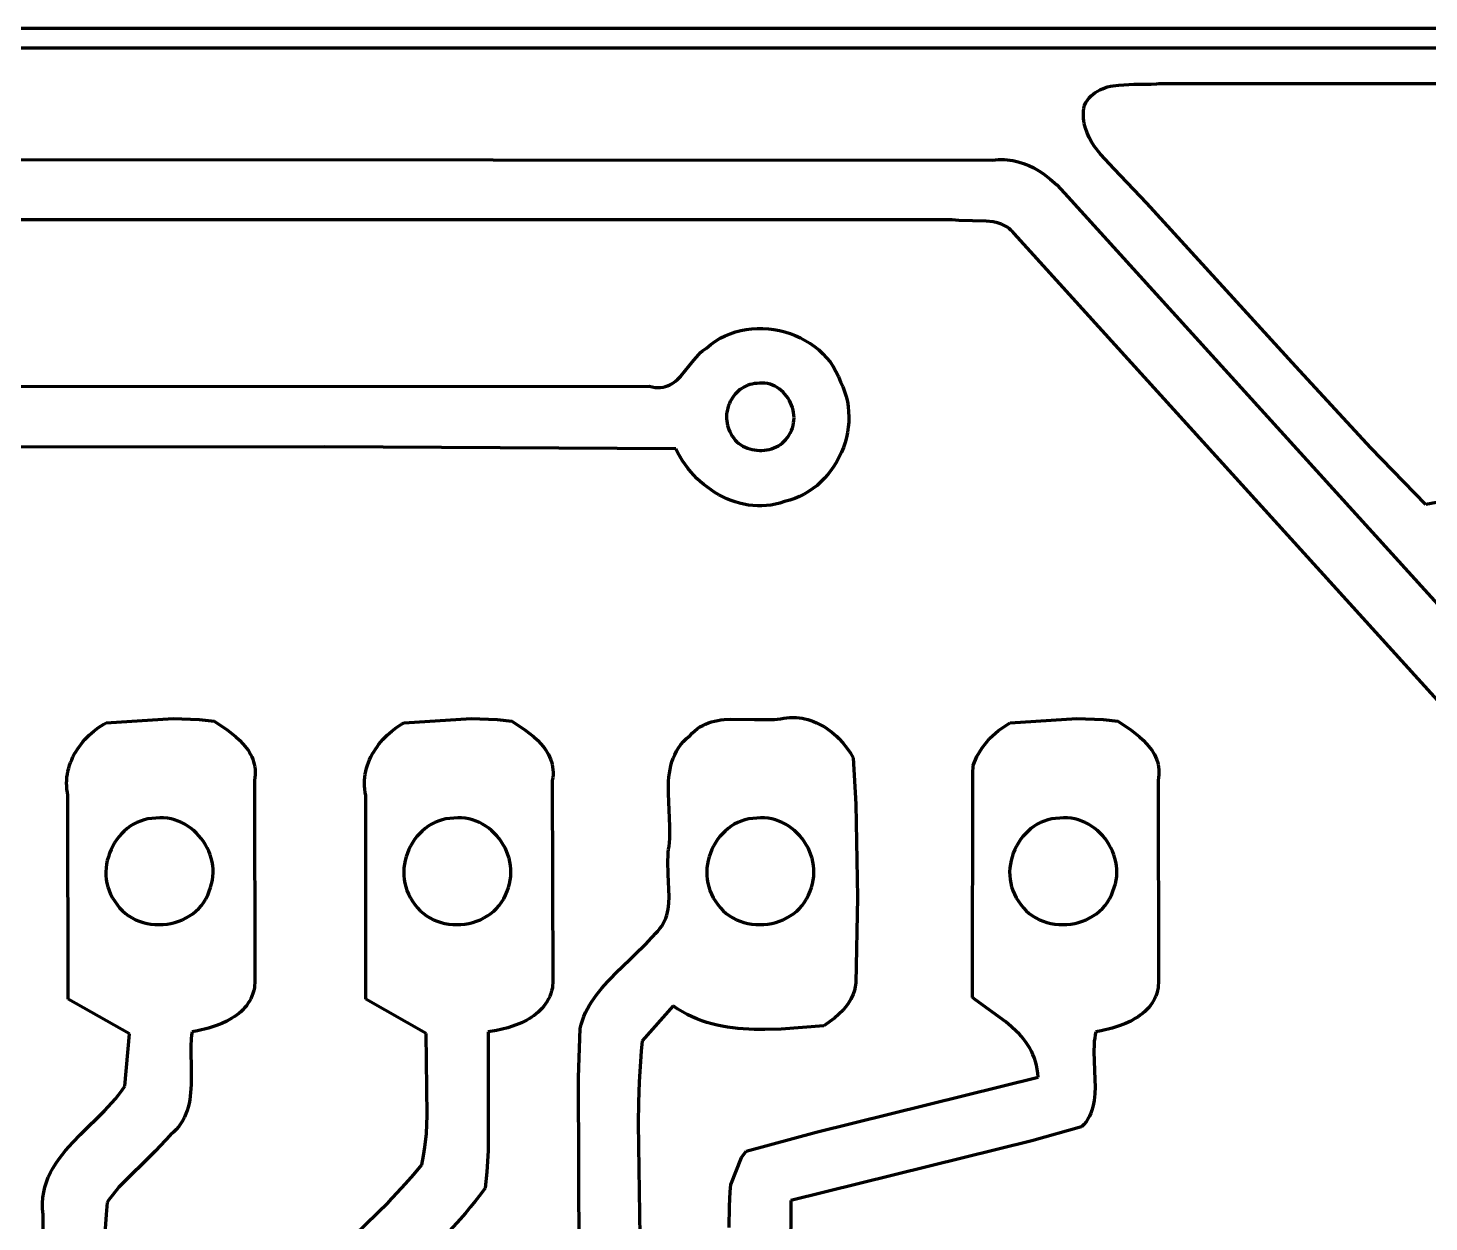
# Model space of a CAD drawing. Header units: millimetres. Extents: x 0.5 to 14.1, y 0 to 14.9.
# Drawn here: x 6.639 to 10.492, y 11.578 to 14.861 of the extents above; entities that cross this region are included whole.
import ezdxf

# ---------------------------------------------------------------- set-up
doc = ezdxf.new("R2010")
doc.units = ezdxf.units.MM
doc.layers.add('color#000000ff', color=7, linetype='CONTINUOUS', lineweight=100)

msp = doc.modelspace()

# ---------------------------------------------------------------- linework, layer by layer
at = {"layer": 'color#000000ff'}
for p, q in [((0.5139, 14.8611), (14.0972, 14.8611)), ((14.0416, 14.8055), (0.5695, 14.8055)), ((9.5683, 14.6795), (9.5742, 14.684)), ((9.5742, 14.684), (9.5805, 14.6879)), ((9.5805, 14.6879), (9.5871, 14.6913)), ((9.5871, 14.6913), (9.594, 14.6943)), ((9.594, 14.6943), (9.6011, 14.6968)), ((9.6011, 14.6968), (9.6085, 14.699)), ((9.6085, 14.699), (9.616, 14.7008)), ((9.616, 14.7008), (9.6237, 14.7023)), ((9.6237, 14.7023), (9.6396, 14.7044)), ((9.6396, 14.7044), (9.6805, 14.7063)), ((9.6805, 14.7063), (9.728, 14.7069)), ((9.728, 14.7069), (9.7426, 14.7079)), ((9.7426, 14.7079), (9.7496, 14.7086)), ((9.7496, 14.7086), (13.7782, 14.7074)), ((9.5431, 14.641), (9.5444, 14.6484)), ((9.5444, 14.6484), (9.5483, 14.6559)), ((9.5483, 14.6559), (9.5527, 14.6628)), ((9.5527, 14.6628), (9.5575, 14.669)), ((9.5575, 14.669), (9.5627, 14.6746)), ((9.5627, 14.6746), (9.5683, 14.6795)), ((9.542, 14.6265), (9.5424, 14.6337)), ((9.542, 14.6194), (9.542, 14.6265)), ((9.5424, 14.6124), (9.542, 14.6194)), ((9.5424, 14.6337), (9.5431, 14.641)), ((9.5432, 14.6055), (9.5424, 14.6124)), ((9.5443, 14.5988), (9.5432, 14.6055)), ((9.5458, 14.5921), (9.5443, 14.5988)), ((9.5476, 14.5855), (9.5458, 14.5921)), ((9.5521, 14.5727), (9.5476, 14.5855)), ((9.5576, 14.5602), (9.5521, 14.5727)), ((9.5642, 14.5482), (9.5576, 14.5602)), ((9.5716, 14.5365), (9.5642, 14.5482)), ((9.5884, 14.5142), (9.5716, 14.5365)), ((5.2634, 14.5003), (9.2917, 14.4979)), ((9.2917, 14.4979), (9.2999, 14.4988)), ((9.2999, 14.4988), (9.3081, 14.4994)), ((9.3081, 14.4994), (9.3161, 14.4996)), ((9.3161, 14.4996), (9.3241, 14.4994)), ((9.3241, 14.4994), (9.332, 14.4989)), ((9.332, 14.4989), (9.3398, 14.498)), ((9.3398, 14.498), (9.3475, 14.4968)), ((9.3475, 14.4968), (9.3551, 14.4953)), ((9.3551, 14.4953), (9.3626, 14.4934)), ((9.3626, 14.4934), (9.3773, 14.4888)), ((9.6265, 14.4739), (9.5884, 14.5142)), ((9.3773, 14.4888), (9.3916, 14.4831)), ((9.3916, 14.4831), (9.4055, 14.4763)), ((9.4055, 14.4763), (9.419, 14.4686)), ((9.419, 14.4686), (9.4321, 14.46)), ((9.4321, 14.46), (9.4507, 14.4457)), ((9.7163, 14.3794), (9.6265, 14.4739)), ((9.4507, 14.4457), (9.4684, 14.4299)), ((9.4684, 14.4299), (9.4902, 14.407)), ((9.4902, 14.407), (12.1263, 11.5012)), ((10.1263, 13.9301), (9.7163, 14.3794)), ((9.1811, 14.3336), (5.2081, 14.3333)), ((9.1988, 14.3317), (9.1811, 14.3336)), ((9.2747, 14.3303), (9.1988, 14.3317)), ((9.2933, 14.328), (9.2747, 14.3303)), ((9.3052, 14.3254), (9.2933, 14.328)), ((9.311, 14.3236), (9.3052, 14.3254)), ((9.3166, 14.3216), (9.311, 14.3236)), ((9.3221, 14.3192), (9.3166, 14.3216)), ((9.3275, 14.3164), (9.3221, 14.3192)), ((9.3327, 14.3133), (9.3275, 14.3164)), ((9.3376, 14.3097), (9.3327, 14.3133)), ((9.3424, 14.3057), (9.3376, 14.3097)), ((9.347, 14.3012), (9.3424, 14.3057)), ((9.3514, 14.2962), (9.347, 14.3012)), ((12.0405, 11.3318), (9.3514, 14.2962)), ((8.5847, 14.0254), (8.5994, 14.0292)), ((8.5994, 14.0292), (8.6143, 14.032)), ((8.6143, 14.032), (8.6294, 14.0338)), ((8.6294, 14.0338), (8.6447, 14.0347)), ((8.6447, 14.0347), (8.66, 14.0347)), ((8.66, 14.0347), (8.6752, 14.0337)), ((8.6752, 14.0337), (8.6904, 14.0318)), ((8.6904, 14.0318), (8.7055, 14.029)), ((8.7055, 14.029), (8.7203, 14.0253)), ((8.5047, 13.9812), (8.5167, 13.9912)), ((8.5167, 13.9912), (8.5294, 14.0001)), ((8.5294, 14.0001), (8.5425, 14.008)), ((8.5425, 14.008), (8.5562, 14.0148)), ((8.5562, 14.0148), (8.5702, 14.0206)), ((8.5702, 14.0206), (8.5847, 14.0254)), ((8.7203, 14.0253), (8.7349, 14.0208)), ((8.7349, 14.0208), (8.7492, 14.0154)), ((8.7492, 14.0154), (8.7631, 14.0091)), ((8.7631, 14.0091), (8.7766, 14.002)), ((8.7766, 14.002), (8.7896, 13.9941)), ((8.7896, 13.9941), (8.802, 13.9854)), ((8.4698, 13.948), (8.4838, 13.9638)), ((8.4838, 13.9638), (8.4887, 13.9686)), ((8.4887, 13.9686), (8.4938, 13.9731)), ((8.4938, 13.9731), (8.4991, 13.9774)), ((8.4991, 13.9774), (8.5047, 13.9812)), ((8.802, 13.9854), (8.8138, 13.9759)), ((8.8138, 13.9759), (8.8248, 13.9656)), ((8.8248, 13.9656), (8.8352, 13.9546)), ((8.8352, 13.9546), (8.8447, 13.9428)), ((8.4344, 13.9041), (8.4698, 13.948)), ((8.8447, 13.9428), (8.8534, 13.9303)), ((8.8534, 13.9303), (8.8611, 13.9171)), ((8.8611, 13.9171), (8.8679, 13.9032)), ((10.3328, 13.7069), (10.1263, 13.9301)), ((6.2649, 13.8751), (8.3475, 13.8763)), ((8.3475, 13.8763), (8.3558, 13.8742)), ((8.3558, 13.8742), (8.3638, 13.873)), ((8.3853, 13.8736), (8.3918, 13.8751)), ((8.3918, 13.8751), (8.3979, 13.8771)), ((8.3979, 13.8771), (8.4038, 13.8797)), ((8.4038, 13.8797), (8.4094, 13.8828)), ((8.4094, 13.8828), (8.4148, 13.8864)), ((8.4148, 13.8864), (8.4199, 13.8903)), ((8.4199, 13.8903), (8.4249, 13.8946)), ((8.4249, 13.8946), (8.4344, 13.9041)), ((8.6127, 13.8763), (8.6072, 13.8735)), ((8.6183, 13.8787), (8.6127, 13.8763)), ((8.6242, 13.8806), (8.6183, 13.8787)), ((8.6303, 13.8822), (8.6242, 13.8806)), ((8.6366, 13.8832), (8.6303, 13.8822)), ((8.643, 13.8838), (8.6366, 13.8832)), ((8.6508, 13.8847), (8.643, 13.8838)), ((8.6583, 13.8848), (8.6508, 13.8847)), ((8.6657, 13.8843), (8.6583, 13.8848)), ((8.6729, 13.8832), (8.6657, 13.8843)), ((8.6798, 13.8814), (8.6729, 13.8832)), ((8.6865, 13.879), (8.6798, 13.8814)), ((8.693, 13.8761), (8.6865, 13.879)), ((8.6991, 13.8727), (8.693, 13.8761)), ((8.8679, 13.9032), (8.8736, 13.8885)), ((8.8736, 13.8885), (8.8798, 13.8753)), ((8.8798, 13.8753), (8.8849, 13.8619)), ((8.3638, 13.873), (8.3713, 13.8725)), ((8.3713, 13.8725), (8.3785, 13.8727)), ((8.3785, 13.8727), (8.3853, 13.8736)), ((8.5733, 13.8394), (8.5705, 13.834)), ((8.5766, 13.8446), (8.5733, 13.8394)), ((8.5801, 13.8495), (8.5766, 13.8446)), ((8.5839, 13.8543), (8.5801, 13.8495)), ((8.5881, 13.8587), (8.5839, 13.8543)), ((8.5925, 13.8629), (8.5881, 13.8587)), ((8.5971, 13.8668), (8.5925, 13.8629)), ((8.6021, 13.8703), (8.5971, 13.8668)), ((8.6072, 13.8735), (8.6021, 13.8703)), ((8.705, 13.8688), (8.6991, 13.8727)), ((8.7105, 13.8644), (8.705, 13.8688)), ((8.7158, 13.8597), (8.7105, 13.8644)), ((8.7206, 13.8545), (8.7158, 13.8597)), ((8.7251, 13.849), (8.7206, 13.8545)), ((8.7292, 13.8432), (8.7251, 13.849)), ((8.7329, 13.8371), (8.7292, 13.8432)), ((8.7361, 13.8308), (8.7329, 13.8371)), ((8.8849, 13.8619), (8.8891, 13.8482)), ((8.8891, 13.8482), (8.8924, 13.8343)), ((8.5604, 13.7989), (8.5601, 13.7928)), ((8.5612, 13.805), (8.5604, 13.7989)), ((8.5623, 13.811), (8.5612, 13.805)), ((8.5638, 13.8169), (8.5623, 13.811)), ((8.5657, 13.8228), (8.5638, 13.8169)), ((8.5679, 13.8285), (8.5657, 13.8228)), ((8.5705, 13.834), (8.5679, 13.8285)), ((8.7389, 13.8242), (8.7361, 13.8308)), ((8.7413, 13.8175), (8.7389, 13.8242)), ((8.7432, 13.8106), (8.7413, 13.8175)), ((8.7445, 13.8036), (8.7432, 13.8106)), ((8.7454, 13.7965), (8.7445, 13.8036)), ((8.8924, 13.8343), (8.8947, 13.8202)), ((8.8947, 13.8202), (8.896, 13.8061)), ((8.896, 13.8061), (8.8965, 13.7918)), ((8.5601, 13.7928), (8.5601, 13.7867)), ((8.5601, 13.7867), (8.5606, 13.7806)), ((8.5606, 13.7806), (8.5615, 13.7745)), ((8.5615, 13.7745), (8.5628, 13.7685)), ((8.5628, 13.7685), (8.5646, 13.7625)), ((8.5646, 13.7625), (8.5668, 13.7567)), ((8.7385, 13.7542), (8.7412, 13.7611)), ((8.7412, 13.7611), (8.7432, 13.7681)), ((8.7432, 13.7681), (8.7446, 13.7752)), ((8.7446, 13.7752), (8.7454, 13.7823)), ((8.7457, 13.7894), (8.7454, 13.7965)), ((8.7454, 13.7823), (8.7457, 13.7894)), ((8.8948, 13.7634), (8.8927, 13.7493)), ((8.8961, 13.7776), (8.8948, 13.7634)), ((8.8965, 13.7918), (8.8961, 13.7776)), ((8.5668, 13.7567), (8.5695, 13.7509)), ((8.5695, 13.7509), (8.5724, 13.7445)), ((8.5724, 13.7445), (8.5759, 13.7385)), ((8.5759, 13.7385), (8.5798, 13.7329)), ((8.5798, 13.7329), (8.5841, 13.7278)), ((8.5841, 13.7278), (8.5888, 13.723)), ((8.5888, 13.723), (8.5939, 13.7187)), ((8.7083, 13.7162), (8.7136, 13.7202)), ((8.7136, 13.7202), (8.7186, 13.7248)), ((8.7186, 13.7248), (8.7233, 13.7297)), ((8.7233, 13.7297), (8.7275, 13.7351)), ((8.7275, 13.7351), (8.7313, 13.741)), ((8.7313, 13.741), (8.7352, 13.7475)), ((8.7352, 13.7475), (8.7385, 13.7542)), ((8.886, 13.7215), (8.8814, 13.7079)), ((8.8897, 13.7353), (8.886, 13.7215)), ((8.8927, 13.7493), (8.8897, 13.7353)), ((7.4541, 13.7091), (6.2649, 13.7081)), ((8.4203, 13.7038), (7.4541, 13.7091)), ((8.426, 13.6927), (8.4203, 13.7038)), ((8.4321, 13.6818), (8.426, 13.6927)), ((8.4388, 13.6712), (8.4321, 13.6818)), ((8.5939, 13.7187), (8.5994, 13.7149)), ((8.5994, 13.7149), (8.6051, 13.7115)), ((8.6051, 13.7115), (8.6111, 13.7085)), ((8.6111, 13.7085), (8.6173, 13.7059)), ((8.6173, 13.7059), (8.6238, 13.7038)), ((8.6238, 13.7038), (8.6303, 13.7021)), ((8.6303, 13.7021), (8.637, 13.7008)), ((8.637, 13.7008), (8.6438, 13.7)), ((8.6438, 13.7), (8.6506, 13.6996)), ((8.6506, 13.6996), (8.6574, 13.6997)), ((8.6574, 13.6997), (8.6642, 13.7002)), ((8.6642, 13.7002), (8.671, 13.7012)), ((8.671, 13.7012), (8.6776, 13.7025)), ((8.6776, 13.7025), (8.6842, 13.7044)), ((8.6842, 13.7044), (8.6905, 13.7067)), ((8.6905, 13.7067), (8.6967, 13.7094)), ((8.6967, 13.7094), (8.7026, 13.7126)), ((8.7026, 13.7126), (8.7083, 13.7162)), ((8.8701, 13.6816), (8.8634, 13.669)), ((8.8762, 13.6946), (8.8701, 13.6816)), ((8.8814, 13.7079), (8.8762, 13.6946)), ((10.423, 13.6129), (10.3328, 13.7069)), ((8.4459, 13.6609), (8.4388, 13.6712)), ((8.4535, 13.6509), (8.4459, 13.6609)), ((8.4615, 13.6411), (8.4535, 13.6509)), ((8.8478, 13.645), (8.839, 13.6337)), ((8.8559, 13.6568), (8.8478, 13.645)), ((8.8634, 13.669), (8.8559, 13.6568)), ((8.4699, 13.6318), (8.4615, 13.6411)), ((8.4787, 13.6228), (8.4699, 13.6318)), ((8.4879, 13.6141), (8.4787, 13.6228)), ((8.4975, 13.6059), (8.4879, 13.6141)), ((8.5074, 13.5982), (8.4975, 13.6059)), ((8.8196, 13.6129), (8.809, 13.6034)), ((8.8296, 13.623), (8.8196, 13.6129)), ((8.839, 13.6337), (8.8296, 13.623)), ((10.484, 13.551), (10.423, 13.6129)), ((8.5176, 13.5909), (8.5074, 13.5982)), ((8.5281, 13.584), (8.5176, 13.5909)), ((8.5388, 13.5777), (8.5281, 13.584)), ((8.5499, 13.5719), (8.5388, 13.5777)), ((8.5611, 13.5667), (8.5499, 13.5719)), ((8.5726, 13.562), (8.5611, 13.5667)), ((8.7475, 13.5673), (8.7338, 13.5627)), ((8.7609, 13.5729), (8.7475, 13.5673)), ((8.7737, 13.5793), (8.7609, 13.5729)), ((8.786, 13.5866), (8.7737, 13.5793)), ((8.7977, 13.5946), (8.786, 13.5866)), ((8.809, 13.6034), (8.7977, 13.5946)), ((10.586, 13.57), (10.484, 13.551)), ((8.5842, 13.5579), (8.5726, 13.562)), ((8.5961, 13.5545), (8.5842, 13.5579)), ((8.6081, 13.5517), (8.5961, 13.5545)), ((8.6202, 13.5495), (8.6081, 13.5517)), ((8.6324, 13.5481), (8.6202, 13.5495)), ((8.6448, 13.5473), (8.6324, 13.5481)), ((8.6572, 13.5473), (8.6448, 13.5473)), ((8.6696, 13.548), (8.6572, 13.5473)), ((8.6821, 13.5495), (8.6696, 13.548)), ((8.6946, 13.5519), (8.6821, 13.5495)), ((8.7071, 13.555), (8.6946, 13.5519)), ((8.7195, 13.559), (8.7071, 13.555)), ((8.7338, 13.5627), (8.7195, 13.559)), ((6.8467, 12.9466), (6.8539, 12.9507)), ((6.8539, 12.9507), (7.038, 12.9629)), ((7.038, 12.9629), (7.1097, 12.9595)), ((7.1097, 12.9595), (7.1503, 12.9547)), ((7.1503, 12.9547), (7.1862, 12.9311)), ((7.6662, 12.9466), (7.6733, 12.9507)), ((7.6733, 12.9507), (7.8574, 12.9629)), ((7.8574, 12.9629), (7.9291, 12.9595)), ((7.9291, 12.9595), (7.9697, 12.9547)), ((7.9697, 12.9547), (8.0056, 12.9311)), ((8.5023, 12.9472), (8.5104, 12.9504)), ((8.5104, 12.9504), (8.5186, 12.9531)), ((8.5186, 12.9531), (8.5271, 12.9554)), ((8.5271, 12.9554), (8.5358, 12.9572)), ((8.5358, 12.9572), (8.5446, 12.9586)), ((8.5446, 12.9586), (8.5535, 12.9597)), ((8.5535, 12.9597), (8.5718, 12.9609)), ((8.5718, 12.9609), (8.6373, 12.96)), ((8.6373, 12.96), (8.674, 12.9594)), ((8.674, 12.9594), (8.6917, 12.9601)), ((8.6917, 12.9601), (8.7003, 12.9608)), ((8.7003, 12.9608), (8.7087, 12.9618)), ((8.7087, 12.9618), (8.7173, 12.9635)), ((8.7173, 12.9635), (8.7259, 12.9646)), ((8.7259, 12.9646), (8.7344, 12.9652)), ((8.7344, 12.9652), (8.7429, 12.9653)), ((8.7429, 12.9653), (8.7513, 12.965)), ((8.7513, 12.965), (8.7596, 12.9642)), ((8.7596, 12.9642), (8.7678, 12.963)), ((8.7678, 12.963), (8.7759, 12.9613)), ((8.7759, 12.9613), (8.7839, 12.9593)), ((8.7839, 12.9593), (8.7918, 12.9568)), ((8.7918, 12.9568), (8.7996, 12.954)), ((8.7996, 12.954), (8.8072, 12.9508)), ((8.8072, 12.9508), (8.8147, 12.9472)), ((9.3353, 12.9481), (9.34, 12.9507)), ((9.34, 12.9507), (9.5241, 12.9629)), ((9.5241, 12.9629), (9.5958, 12.9595)), ((9.5958, 12.9595), (9.6364, 12.9547)), ((9.6364, 12.9547), (9.6723, 12.9311)), ((6.7951, 12.9045), (6.8069, 12.9164)), ((6.8069, 12.9164), (6.8195, 12.9275)), ((6.8195, 12.9275), (6.8328, 12.9375)), ((6.8328, 12.9375), (6.8467, 12.9466)), ((7.1862, 12.9311), (7.2095, 12.9129)), ((7.2095, 12.9129), (7.2204, 12.9029)), ((7.6146, 12.9045), (7.6263, 12.9164)), ((7.6263, 12.9164), (7.6389, 12.9275)), ((7.6389, 12.9275), (7.6523, 12.9375)), ((7.6523, 12.9375), (7.6662, 12.9466)), ((8.0056, 12.9311), (8.0289, 12.9129)), ((8.0289, 12.9129), (8.0398, 12.9029)), ((8.4503, 12.9074), (8.4596, 12.9153)), ((8.4596, 12.9153), (8.4659, 12.9223)), ((8.4659, 12.9223), (8.4726, 12.9286)), ((8.4726, 12.9286), (8.4796, 12.9342)), ((8.4796, 12.9342), (8.4869, 12.9391)), ((8.4869, 12.9391), (8.4945, 12.9435)), ((8.4945, 12.9435), (8.5023, 12.9472)), ((8.8147, 12.9472), (8.8221, 12.9433)), ((8.8221, 12.9433), (8.8293, 12.9391)), ((8.8293, 12.9391), (8.8363, 12.9346)), ((8.8363, 12.9346), (8.8431, 12.9298)), ((8.8431, 12.9298), (8.8498, 12.9247)), ((8.8498, 12.9247), (8.8562, 12.9194)), ((8.8562, 12.9194), (8.8625, 12.9137)), ((8.8625, 12.9137), (8.8686, 12.9079)), ((9.2839, 12.9072), (9.3082, 12.9296)), ((9.3082, 12.9296), (9.3353, 12.9481)), ((9.6723, 12.9311), (9.6956, 12.9129)), ((9.6956, 12.9129), (9.7065, 12.9029)), ((6.7701, 12.8712), (6.7745, 12.8782)), ((6.7745, 12.8782), (6.7793, 12.885)), ((6.7793, 12.885), (6.7843, 12.8917)), ((6.7843, 12.8917), (6.7896, 12.8982)), ((6.7896, 12.8982), (6.7951, 12.9045)), ((7.2204, 12.9029), (7.2305, 12.8923)), ((7.2305, 12.8923), (7.2352, 12.8868)), ((7.2352, 12.8868), (7.2396, 12.8811)), ((7.2396, 12.8811), (7.2437, 12.8753)), ((7.2437, 12.8753), (7.2475, 12.8693)), ((7.5895, 12.8712), (7.594, 12.8782)), ((7.594, 12.8782), (7.5987, 12.885)), ((7.5987, 12.885), (7.6037, 12.8917)), ((7.6037, 12.8917), (7.609, 12.8982)), ((7.609, 12.8982), (7.6146, 12.9045)), ((8.0398, 12.9029), (8.0499, 12.8923)), ((8.0499, 12.8923), (8.0546, 12.8868)), ((8.0546, 12.8868), (8.059, 12.8811)), ((8.059, 12.8811), (8.0632, 12.8753)), ((8.0632, 12.8753), (8.067, 12.8693)), ((8.4175, 12.863), (8.4224, 12.8725)), ((8.4224, 12.8725), (8.4281, 12.8817)), ((8.4281, 12.8817), (8.4346, 12.8906)), ((8.4346, 12.8906), (8.442, 12.8992)), ((8.442, 12.8992), (8.4503, 12.9074)), ((8.8686, 12.9079), (8.88, 12.8956)), ((8.88, 12.8956), (8.8904, 12.8825)), ((8.8904, 12.8825), (8.8999, 12.8688)), ((9.249, 12.858), (9.263, 12.8814)), ((9.263, 12.8814), (9.2839, 12.9072)), ((9.7065, 12.9029), (9.7166, 12.8923)), ((9.7166, 12.8923), (9.7213, 12.8868)), ((9.7213, 12.8868), (9.7257, 12.8811)), ((9.7257, 12.8811), (9.7298, 12.8753)), ((9.7298, 12.8753), (9.7336, 12.8693)), ((6.7504, 12.8258), (6.7528, 12.8337)), ((6.7528, 12.8337), (6.7555, 12.8415)), ((6.7555, 12.8415), (6.7587, 12.8491)), ((6.7587, 12.8491), (6.7621, 12.8566)), ((6.7621, 12.8566), (6.7659, 12.864)), ((6.7659, 12.864), (6.7701, 12.8712)), ((7.2475, 12.8693), (7.251, 12.8631)), ((7.251, 12.8631), (7.2541, 12.8568)), ((7.2541, 12.8568), (7.2568, 12.8503)), ((7.2568, 12.8503), (7.2591, 12.8436)), ((7.2591, 12.8436), (7.2609, 12.8367)), ((7.2609, 12.8367), (7.2623, 12.8297)), ((7.5698, 12.8258), (7.5722, 12.8337)), ((7.5722, 12.8337), (7.575, 12.8415)), ((7.575, 12.8415), (7.5781, 12.8491)), ((7.5781, 12.8491), (7.5816, 12.8566)), ((7.5816, 12.8566), (7.5854, 12.864)), ((7.5854, 12.864), (7.5895, 12.8712)), ((8.067, 12.8693), (8.0704, 12.8631)), ((8.0704, 12.8631), (8.0735, 12.8568)), ((8.0735, 12.8568), (8.0762, 12.8503)), ((8.0762, 12.8503), (8.0785, 12.8436)), ((8.0785, 12.8436), (8.0803, 12.8367)), ((8.0803, 12.8367), (8.0817, 12.8297)), ((8.407, 12.8329), (8.4098, 12.8432)), ((8.4098, 12.8432), (8.4133, 12.8532)), ((8.4133, 12.8532), (8.4175, 12.863)), ((8.8999, 12.8688), (8.9082, 12.8545)), ((8.9082, 12.8545), (8.9162, 12.7266)), ((9.2383, 12.8333), (9.249, 12.858)), ((9.7336, 12.8693), (9.7371, 12.8631)), ((9.7371, 12.8631), (9.7402, 12.8568)), ((9.7402, 12.8568), (9.7429, 12.8503)), ((9.7429, 12.8503), (9.7452, 12.8436)), ((9.7452, 12.8436), (9.747, 12.8367)), ((9.747, 12.8367), (9.7484, 12.8297)), ((6.745, 12.7931), (6.7457, 12.8014)), ((6.7457, 12.8014), (6.7468, 12.8097)), ((6.7468, 12.8097), (6.7484, 12.8178)), ((6.7484, 12.8178), (6.7504, 12.8258)), ((7.2625, 12.7997), (7.2612, 12.7917)), ((7.2623, 12.8297), (7.2631, 12.8225)), ((7.2633, 12.8075), (7.2625, 12.7997)), ((7.2631, 12.8225), (7.2635, 12.8151)), ((7.2635, 12.8151), (7.2633, 12.8075)), ((7.5644, 12.7931), (7.5651, 12.8014)), ((7.5651, 12.8014), (7.5663, 12.8097)), ((7.5663, 12.8097), (7.5679, 12.8178)), ((7.5679, 12.8178), (7.5698, 12.8258)), ((8.082, 12.7997), (8.0806, 12.7917)), ((8.0817, 12.8297), (8.0826, 12.8225)), ((8.0827, 12.8075), (8.082, 12.7997)), ((8.0826, 12.8225), (8.0829, 12.8151)), ((8.0829, 12.8151), (8.0827, 12.8075)), ((8.4007, 12.79), (8.4015, 12.8009)), ((8.4015, 12.8009), (8.4029, 12.8118)), ((8.4029, 12.8118), (8.4046, 12.8224)), ((8.4046, 12.8224), (8.407, 12.8329)), ((9.237, 12.195), (9.2374, 12.8113)), ((9.2374, 12.8113), (9.2383, 12.8333)), ((9.7486, 12.7997), (9.7473, 12.7917)), ((9.7484, 12.8297), (9.7492, 12.8225)), ((9.7494, 12.8075), (9.7486, 12.7997)), ((9.7492, 12.8225), (9.7496, 12.8151)), ((9.7496, 12.8151), (9.7494, 12.8075)), ((6.7447, 12.7848), (6.745, 12.7931)), ((6.7449, 12.7763), (6.7447, 12.7848)), ((6.7456, 12.7678), (6.7449, 12.7763)), ((6.7468, 12.7592), (6.7456, 12.7678)), ((6.7485, 12.7506), (6.7468, 12.7592)), ((7.2612, 12.7917), (7.2624, 12.2418)), ((7.5642, 12.7848), (7.5644, 12.7931)), ((7.5644, 12.7763), (7.5642, 12.7848)), ((7.5651, 12.7678), (7.5644, 12.7763)), ((7.5663, 12.7592), (7.5651, 12.7678)), ((7.568, 12.7506), (7.5663, 12.7592)), ((8.0806, 12.7917), (8.0818, 12.2418)), ((8.4, 12.7564), (8.4001, 12.7789)), ((8.404, 12.6653), (8.4, 12.7564)), ((8.4001, 12.7789), (8.4007, 12.79)), ((9.7473, 12.7917), (9.7485, 12.2418)), ((6.7487, 12.1911), (6.7485, 12.7506)), ((7.5682, 12.1911), (7.568, 12.7506)), ((8.9162, 12.7266), (8.9201, 12.4702)), ((6.9478, 12.6805), (6.938, 12.6764)), ((6.9579, 12.6838), (6.9478, 12.6805)), ((6.9684, 12.6862), (6.9579, 12.6838)), ((6.9793, 12.6878), (6.9684, 12.6862)), ((6.9905, 12.6885), (6.9793, 12.6878)), ((7.0011, 12.6892), (6.9905, 12.6885)), ((7.0116, 12.689), (7.0011, 12.6892)), ((7.0219, 12.688), (7.0116, 12.689)), ((7.032, 12.6863), (7.0219, 12.688)), ((7.0418, 12.6837), (7.032, 12.6863)), ((7.0514, 12.6804), (7.0418, 12.6837)), ((7.0607, 12.6764), (7.0514, 12.6804)), ((7.7672, 12.6805), (7.7575, 12.6764)), ((7.7774, 12.6838), (7.7672, 12.6805)), ((7.7879, 12.6862), (7.7774, 12.6838)), ((7.7987, 12.6878), (7.7879, 12.6862)), ((7.8099, 12.6885), (7.7987, 12.6878)), ((7.8206, 12.6892), (7.8099, 12.6885)), ((7.8311, 12.689), (7.8206, 12.6892)), ((7.8414, 12.688), (7.8311, 12.689)), ((7.8515, 12.6863), (7.8414, 12.688)), ((7.8613, 12.6837), (7.8515, 12.6863)), ((7.8709, 12.6804), (7.8613, 12.6837)), ((7.8801, 12.6764), (7.8709, 12.6804)), ((8.6006, 12.6805), (8.5908, 12.6764)), ((8.6107, 12.6838), (8.6006, 12.6805)), ((8.6212, 12.6862), (8.6107, 12.6838)), ((8.6321, 12.6878), (8.6212, 12.6862)), ((8.6432, 12.6885), (8.6321, 12.6878)), ((8.6539, 12.6892), (8.6432, 12.6885)), ((8.6644, 12.689), (8.6539, 12.6892)), ((8.6747, 12.688), (8.6644, 12.689)), ((8.6848, 12.6863), (8.6747, 12.688)), ((8.6946, 12.6837), (8.6848, 12.6863)), ((8.7042, 12.6804), (8.6946, 12.6837)), ((8.7135, 12.6764), (8.7042, 12.6804)), ((9.4339, 12.6805), (9.4241, 12.6764)), ((9.444, 12.6838), (9.4339, 12.6805)), ((9.4545, 12.6862), (9.444, 12.6838)), ((9.4654, 12.6878), (9.4545, 12.6862)), ((9.4766, 12.6885), (9.4654, 12.6878)), ((9.4872, 12.6892), (9.4766, 12.6885)), ((9.4977, 12.689), (9.4872, 12.6892)), ((9.508, 12.688), (9.4977, 12.689)), ((9.5181, 12.6863), (9.508, 12.688)), ((9.528, 12.6837), (9.5181, 12.6863)), ((9.5375, 12.6804), (9.528, 12.6837)), ((9.5468, 12.6764), (9.5375, 12.6804)), ((6.896, 12.6457), (6.889, 12.6378)), ((6.9034, 12.653), (6.896, 12.6457)), ((6.9114, 12.6598), (6.9034, 12.653)), ((6.9198, 12.666), (6.9114, 12.6598)), ((6.9287, 12.6715), (6.9198, 12.666)), ((6.938, 12.6764), (6.9287, 12.6715)), ((7.0696, 12.6718), (7.0607, 12.6764)), ((7.0782, 12.6665), (7.0696, 12.6718)), ((7.0865, 12.6607), (7.0782, 12.6665)), ((7.0943, 12.6543), (7.0865, 12.6607)), ((7.1017, 12.6474), (7.0943, 12.6543)), ((7.1086, 12.64), (7.1017, 12.6474)), ((7.7154, 12.6457), (7.7085, 12.6378)), ((7.7229, 12.653), (7.7154, 12.6457)), ((7.7308, 12.6598), (7.7229, 12.653)), ((7.7393, 12.666), (7.7308, 12.6598)), ((7.7482, 12.6715), (7.7393, 12.666)), ((7.7575, 12.6764), (7.7482, 12.6715)), ((7.8891, 12.6718), (7.8801, 12.6764)), ((7.8977, 12.6665), (7.8891, 12.6718)), ((7.9059, 12.6607), (7.8977, 12.6665)), ((7.9137, 12.6543), (7.9059, 12.6607)), ((7.9211, 12.6474), (7.9137, 12.6543)), ((7.9281, 12.64), (7.9211, 12.6474)), ((8.4038, 12.6322), (8.4042, 12.6431)), ((8.4042, 12.6431), (8.404, 12.6653)), ((8.5487, 12.6457), (8.5418, 12.6378)), ((8.5562, 12.653), (8.5487, 12.6457)), ((8.5642, 12.6598), (8.5562, 12.653)), ((8.5726, 12.666), (8.5642, 12.6598)), ((8.5815, 12.6715), (8.5726, 12.666)), ((8.5908, 12.6764), (8.5815, 12.6715)), ((8.7224, 12.6718), (8.7135, 12.6764)), ((8.731, 12.6665), (8.7224, 12.6718)), ((8.7392, 12.6607), (8.731, 12.6665)), ((8.7471, 12.6543), (8.7392, 12.6607)), ((8.7545, 12.6474), (8.7471, 12.6543)), ((8.7614, 12.64), (8.7545, 12.6474)), ((9.3821, 12.6457), (9.3751, 12.6378)), ((9.3895, 12.653), (9.3821, 12.6457)), ((9.3975, 12.6598), (9.3895, 12.653)), ((9.4059, 12.666), (9.3975, 12.6598)), ((9.4148, 12.6715), (9.4059, 12.666)), ((9.4241, 12.6764), (9.4148, 12.6715)), ((9.5557, 12.6718), (9.5468, 12.6764)), ((9.5644, 12.6665), (9.5557, 12.6718)), ((9.5726, 12.6607), (9.5644, 12.6665)), ((9.5804, 12.6543), (9.5726, 12.6607)), ((9.5878, 12.6474), (9.5804, 12.6543)), ((9.5948, 12.64), (9.5878, 12.6474)), ((6.8715, 12.6116), (6.8669, 12.6021)), ((6.8768, 12.6207), (6.8715, 12.6116)), ((6.8826, 12.6295), (6.8768, 12.6207)), ((6.889, 12.6378), (6.8826, 12.6295)), ((7.1151, 12.6322), (7.1086, 12.64)), ((7.1211, 12.624), (7.1151, 12.6322)), ((7.1265, 12.6155), (7.1211, 12.624)), ((7.1314, 12.6066), (7.1265, 12.6155)), ((7.1357, 12.5974), (7.1314, 12.6066)), ((7.691, 12.6116), (7.6863, 12.6021)), ((7.6962, 12.6207), (7.691, 12.6116)), ((7.7021, 12.6295), (7.6962, 12.6207)), ((7.7085, 12.6378), (7.7021, 12.6295)), ((7.9346, 12.6322), (7.9281, 12.64)), ((7.9405, 12.624), (7.9346, 12.6322)), ((7.9459, 12.6155), (7.9405, 12.624)), ((7.9508, 12.6066), (7.9459, 12.6155)), ((7.9551, 12.5974), (7.9508, 12.6066)), ((8.3998, 12.5948), (8.4008, 12.6029)), ((8.4008, 12.6029), (8.4021, 12.6109)), ((8.4021, 12.6109), (8.4032, 12.6215)), ((8.4032, 12.6215), (8.4038, 12.6322)), ((8.5243, 12.6116), (8.5196, 12.6021)), ((8.5296, 12.6207), (8.5243, 12.6116)), ((8.5354, 12.6295), (8.5296, 12.6207)), ((8.5418, 12.6378), (8.5354, 12.6295)), ((8.7679, 12.6322), (8.7614, 12.64)), ((8.7738, 12.624), (8.7679, 12.6322)), ((8.7793, 12.6155), (8.7738, 12.624)), ((8.7842, 12.6066), (8.7793, 12.6155)), ((8.7884, 12.5974), (8.7842, 12.6066)), ((9.3576, 12.6116), (9.353, 12.6021)), ((9.3629, 12.6207), (9.3576, 12.6116)), ((9.3687, 12.6295), (9.3629, 12.6207)), ((9.3751, 12.6378), (9.3687, 12.6295)), ((9.6012, 12.6322), (9.5948, 12.64)), ((9.6072, 12.624), (9.6012, 12.6322)), ((9.6126, 12.6155), (9.6072, 12.624)), ((9.6175, 12.6066), (9.6126, 12.6155)), ((9.6218, 12.5974), (9.6175, 12.6066)), ((6.8567, 12.5722), (6.8547, 12.5618)), ((6.8595, 12.5824), (6.8567, 12.5722)), ((6.8628, 12.5923), (6.8595, 12.5824)), ((6.8669, 12.6021), (6.8628, 12.5923)), ((7.1393, 12.588), (7.1357, 12.5974)), ((7.1424, 12.5784), (7.1393, 12.588)), ((7.1448, 12.5685), (7.1424, 12.5784)), ((7.1465, 12.5586), (7.1448, 12.5685)), ((7.6762, 12.5722), (7.6742, 12.5618)), ((7.6789, 12.5824), (7.6762, 12.5722)), ((7.6823, 12.5923), (7.6789, 12.5824)), ((7.6863, 12.6021), (7.6823, 12.5923)), ((7.9588, 12.588), (7.9551, 12.5974)), ((7.9618, 12.5784), (7.9588, 12.588)), ((7.9642, 12.5685), (7.9618, 12.5784)), ((7.9659, 12.5586), (7.9642, 12.5685)), ((8.3987, 12.5695), (8.3991, 12.5865)), ((8.3999, 12.5343), (8.3987, 12.5695)), ((8.3991, 12.5865), (8.3998, 12.5948)), ((8.5095, 12.5722), (8.5075, 12.5618)), ((8.5122, 12.5824), (8.5095, 12.5722)), ((8.5156, 12.5923), (8.5122, 12.5824)), ((8.5196, 12.6021), (8.5156, 12.5923)), ((8.7921, 12.588), (8.7884, 12.5974)), ((8.7952, 12.5784), (8.7921, 12.588)), ((8.7976, 12.5685), (8.7952, 12.5784)), ((8.7992, 12.5586), (8.7976, 12.5685)), ((9.3429, 12.5722), (9.3408, 12.5618)), ((9.3456, 12.5824), (9.3429, 12.5722)), ((9.3489, 12.5923), (9.3456, 12.5824)), ((9.353, 12.6021), (9.3489, 12.5923)), ((9.6255, 12.588), (9.6218, 12.5974)), ((9.6285, 12.5784), (9.6255, 12.588)), ((9.6309, 12.5685), (9.6285, 12.5784)), ((9.6326, 12.5586), (9.6309, 12.5685)), ((6.8534, 12.5514), (6.8528, 12.5409)), ((6.8528, 12.5409), (6.853, 12.5304)), ((6.853, 12.5304), (6.8539, 12.5199)), ((6.8547, 12.5618), (6.8534, 12.5514)), ((7.1459, 12.5181), (7.1472, 12.5282)), ((7.1475, 12.5485), (7.1465, 12.5586)), ((7.1472, 12.5282), (7.1477, 12.5384)), ((7.1477, 12.5384), (7.1475, 12.5485)), ((7.6728, 12.5514), (7.6723, 12.5409)), ((7.6723, 12.5409), (7.6724, 12.5304)), ((7.6724, 12.5304), (7.6734, 12.5199)), ((7.6742, 12.5618), (7.6728, 12.5514)), ((7.9653, 12.5181), (7.9666, 12.5282)), ((7.9669, 12.5485), (7.9659, 12.5586)), ((7.9666, 12.5282), (7.9671, 12.5384)), ((7.9671, 12.5384), (7.9669, 12.5485)), ((8.4022, 12.4719), (8.3999, 12.5343)), ((8.5062, 12.5514), (8.5056, 12.5409)), ((8.5056, 12.5409), (8.5058, 12.5304)), ((8.5058, 12.5304), (8.5067, 12.5199)), ((8.5075, 12.5618), (8.5062, 12.5514)), ((8.7986, 12.5181), (8.7999, 12.5282)), ((8.8002, 12.5485), (8.7992, 12.5586)), ((8.7999, 12.5282), (8.8005, 12.5384)), ((8.8005, 12.5384), (8.8002, 12.5485)), ((9.3395, 12.5514), (9.3389, 12.5409)), ((9.3389, 12.5409), (9.3391, 12.5304)), ((9.3391, 12.5304), (9.34, 12.5199)), ((9.3408, 12.5618), (9.3395, 12.5514)), ((9.632, 12.5181), (9.6333, 12.5282)), ((9.6336, 12.5485), (9.6326, 12.5586)), ((9.6333, 12.5282), (9.6338, 12.5384)), ((9.6338, 12.5384), (9.6336, 12.5485)), ((6.8539, 12.5199), (6.8557, 12.5095)), ((6.8557, 12.5095), (6.8582, 12.4993)), ((6.8582, 12.4993), (6.8616, 12.4892)), ((6.8616, 12.4892), (6.8658, 12.4793)), ((7.1328, 12.4771), (7.1369, 12.488)), ((7.1369, 12.488), (7.1407, 12.498)), ((7.1407, 12.498), (7.1437, 12.508)), ((7.1437, 12.508), (7.1459, 12.5181)), ((7.6734, 12.5199), (7.6751, 12.5095)), ((7.6751, 12.5095), (7.6777, 12.4993)), ((7.6777, 12.4993), (7.681, 12.4892)), ((7.681, 12.4892), (7.6853, 12.4793)), ((7.9522, 12.4771), (7.9563, 12.488)), ((7.9563, 12.488), (7.9602, 12.498)), ((7.9602, 12.498), (7.9632, 12.508)), ((7.9632, 12.508), (7.9653, 12.5181)), ((8.5067, 12.5199), (8.5084, 12.5095)), ((8.5084, 12.5095), (8.511, 12.4993)), ((8.511, 12.4993), (8.5144, 12.4892)), ((8.5144, 12.4892), (8.5186, 12.4793)), ((8.7855, 12.4771), (8.7897, 12.488)), ((8.7897, 12.488), (8.7935, 12.498)), ((8.7935, 12.498), (8.7965, 12.508)), ((8.7965, 12.508), (8.7986, 12.5181)), ((9.34, 12.5199), (9.3418, 12.5095)), ((9.3418, 12.5095), (9.3443, 12.4993)), ((9.3443, 12.4993), (9.3477, 12.4892)), ((9.3477, 12.4892), (9.3519, 12.4793)), ((9.6189, 12.4771), (9.623, 12.488)), ((9.623, 12.488), (9.6268, 12.498)), ((9.6268, 12.498), (9.6298, 12.508)), ((9.6298, 12.508), (9.632, 12.5181)), ((6.8658, 12.4793), (6.871, 12.4697)), ((6.871, 12.4697), (6.877, 12.4604)), ((6.877, 12.4604), (6.8834, 12.4507)), ((6.8834, 12.4507), (6.8905, 12.4417)), ((7.1081, 12.44), (7.1154, 12.4483)), ((7.1154, 12.4483), (7.122, 12.4572)), ((7.122, 12.4572), (7.1278, 12.4668)), ((7.1278, 12.4668), (7.1328, 12.4771)), ((7.6853, 12.4793), (7.6904, 12.4697)), ((7.6904, 12.4697), (7.6964, 12.4604)), ((7.6964, 12.4604), (7.7028, 12.4507)), ((7.7028, 12.4507), (7.7099, 12.4417)), ((7.9276, 12.44), (7.9348, 12.4483)), ((7.9348, 12.4483), (7.9414, 12.4572)), ((7.9414, 12.4572), (7.9472, 12.4668)), ((7.9472, 12.4668), (7.9522, 12.4771)), ((8.4004, 12.4461), (8.4013, 12.4546)), ((8.4013, 12.4546), (8.4022, 12.4719)), ((8.5186, 12.4793), (8.5237, 12.4697)), ((8.5237, 12.4697), (8.5298, 12.4604)), ((8.5298, 12.4604), (8.5361, 12.4507)), ((8.5361, 12.4507), (8.5432, 12.4417)), ((8.7609, 12.44), (8.7682, 12.4483)), ((8.7682, 12.4483), (8.7747, 12.4572)), ((8.7747, 12.4572), (8.7805, 12.4668)), ((8.7805, 12.4668), (8.7855, 12.4771)), ((8.9201, 12.4702), (8.9156, 12.2352)), ((9.3519, 12.4793), (9.3571, 12.4697)), ((9.3571, 12.4697), (9.3631, 12.4604)), ((9.3631, 12.4604), (9.3695, 12.4507)), ((9.3695, 12.4507), (9.3766, 12.4417)), ((9.5942, 12.44), (9.6015, 12.4483)), ((9.6015, 12.4483), (9.6081, 12.4572)), ((9.6081, 12.4572), (9.6139, 12.4668)), ((9.6139, 12.4668), (9.6189, 12.4771)), ((6.8905, 12.4417), (6.8982, 12.4336)), ((6.8982, 12.4336), (6.9066, 12.4263)), ((6.9066, 12.4263), (6.9154, 12.4198)), ((6.9154, 12.4198), (6.9248, 12.4141)), ((6.9248, 12.4141), (6.9346, 12.4092)), ((7.0633, 12.4092), (7.0732, 12.4139)), ((7.0732, 12.4139), (7.0827, 12.4194)), ((7.0827, 12.4194), (7.0917, 12.4256)), ((7.0917, 12.4256), (7.1002, 12.4325)), ((7.1002, 12.4325), (7.1081, 12.44)), ((7.7099, 12.4417), (7.7177, 12.4336)), ((7.7177, 12.4336), (7.726, 12.4263)), ((7.726, 12.4263), (7.7349, 12.4198)), ((7.7349, 12.4198), (7.7443, 12.4141)), ((7.7443, 12.4141), (7.754, 12.4092)), ((7.8828, 12.4092), (7.8927, 12.4139)), ((7.8927, 12.4139), (7.9021, 12.4194)), ((7.9021, 12.4194), (7.9111, 12.4256)), ((7.9111, 12.4256), (7.9196, 12.4325)), ((7.9196, 12.4325), (7.9276, 12.44)), ((8.3897, 12.4061), (8.3928, 12.4137)), ((8.3928, 12.4137), (8.3954, 12.4216)), ((8.3954, 12.4216), (8.3975, 12.4296)), ((8.3975, 12.4296), (8.3991, 12.4378)), ((8.3991, 12.4378), (8.4004, 12.4461)), ((8.5432, 12.4417), (8.551, 12.4336)), ((8.551, 12.4336), (8.5593, 12.4263)), ((8.5593, 12.4263), (8.5682, 12.4198)), ((8.5682, 12.4198), (8.5776, 12.4141)), ((8.5776, 12.4141), (8.5874, 12.4092)), ((8.7161, 12.4092), (8.726, 12.4139)), ((8.726, 12.4139), (8.7355, 12.4194)), ((8.7355, 12.4194), (8.7445, 12.4256)), ((8.7445, 12.4256), (8.753, 12.4325)), ((8.753, 12.4325), (8.7609, 12.44)), ((9.3766, 12.4417), (9.3843, 12.4336)), ((9.3843, 12.4336), (9.3927, 12.4263)), ((9.3927, 12.4263), (9.4016, 12.4198)), ((9.4016, 12.4198), (9.4109, 12.4141)), ((9.4109, 12.4141), (9.4207, 12.4092)), ((9.5494, 12.4092), (9.5593, 12.4139)), ((9.5593, 12.4139), (9.5688, 12.4194)), ((9.5688, 12.4194), (9.5778, 12.4256)), ((9.5778, 12.4256), (9.5863, 12.4325)), ((9.5863, 12.4325), (9.5942, 12.44)), ((6.9346, 12.4092), (6.9447, 12.405)), ((6.9447, 12.405), (6.9552, 12.4016)), ((6.9552, 12.4016), (6.9659, 12.399)), ((6.9659, 12.399), (6.9768, 12.3972)), ((6.9768, 12.3972), (6.9878, 12.3961)), ((6.9878, 12.3961), (6.9988, 12.3957)), ((6.9988, 12.3957), (7.0099, 12.3961)), ((7.0099, 12.3961), (7.0209, 12.3973)), ((7.0209, 12.3973), (7.0318, 12.3992)), ((7.0318, 12.3992), (7.0426, 12.4018)), ((7.0426, 12.4018), (7.0531, 12.4051)), ((7.0531, 12.4051), (7.0633, 12.4092)), ((7.754, 12.4092), (7.7642, 12.405)), ((7.7642, 12.405), (7.7746, 12.4016)), ((7.7746, 12.4016), (7.7853, 12.399)), ((7.7853, 12.399), (7.7962, 12.3972)), ((7.7962, 12.3972), (7.8072, 12.3961)), ((7.8072, 12.3961), (7.8183, 12.3957)), ((7.8183, 12.3957), (7.8293, 12.3961)), ((7.8293, 12.3961), (7.8404, 12.3973)), ((7.8404, 12.3973), (7.8513, 12.3992)), ((7.8513, 12.3992), (7.862, 12.4018)), ((7.862, 12.4018), (7.8725, 12.4051)), ((7.8725, 12.4051), (7.8828, 12.4092)), ((8.3575, 12.363), (8.3649, 12.3717)), ((8.3649, 12.3717), (8.3712, 12.378)), ((8.3712, 12.378), (8.3768, 12.3846)), ((8.3768, 12.3846), (8.3817, 12.3915)), ((8.3817, 12.3915), (8.386, 12.3987)), ((8.386, 12.3987), (8.3897, 12.4061)), ((8.5874, 12.4092), (8.5975, 12.405)), ((8.5975, 12.405), (8.608, 12.4016)), ((8.608, 12.4016), (8.6187, 12.399)), ((8.6187, 12.399), (8.6295, 12.3972)), ((8.6295, 12.3972), (8.6405, 12.3961)), ((8.6405, 12.3961), (8.6516, 12.3957)), ((8.6516, 12.3957), (8.6627, 12.3961)), ((8.6627, 12.3961), (8.6737, 12.3973)), ((8.6737, 12.3973), (8.6846, 12.3992)), ((8.6846, 12.3992), (8.6954, 12.4018)), ((8.6954, 12.4018), (8.7059, 12.4051)), ((8.7059, 12.4051), (8.7161, 12.4092)), ((9.4207, 12.4092), (9.4308, 12.405)), ((9.4308, 12.405), (9.4413, 12.4016)), ((9.4413, 12.4016), (9.452, 12.399)), ((9.452, 12.399), (9.4629, 12.3972)), ((9.4629, 12.3972), (9.4739, 12.3961)), ((9.4739, 12.3961), (9.4849, 12.3957)), ((9.4849, 12.3957), (9.496, 12.3961)), ((9.496, 12.3961), (9.507, 12.3973)), ((9.507, 12.3973), (9.5179, 12.3992)), ((9.5179, 12.3992), (9.5287, 12.4018)), ((9.5287, 12.4018), (9.5392, 12.4051)), ((9.5392, 12.4051), (9.5494, 12.4092)), ((8.2655, 12.2722), (8.3419, 12.3461)), ((8.3419, 12.3461), (8.3575, 12.363)), ((8.2322, 12.2386), (8.2655, 12.2722)), ((7.2614, 12.2222), (7.2596, 12.2141)), ((7.2624, 12.2418), (7.2614, 12.2222)), ((8.0809, 12.2222), (8.079, 12.2139)), ((8.0818, 12.2418), (8.0809, 12.2222)), ((8.2093, 12.2121), (8.2167, 12.2211)), ((8.2167, 12.2211), (8.2322, 12.2386)), ((8.9142, 12.2247), (8.9119, 12.2146)), ((8.9156, 12.2352), (8.9142, 12.2247)), ((9.7476, 12.2222), (9.7457, 12.2141)), ((9.7485, 12.2418), (9.7476, 12.2222)), ((6.9175, 12.0956), (6.7487, 12.1911)), ((7.2436, 12.1789), (7.2392, 12.1728)), ((7.2476, 12.1853), (7.2436, 12.1789)), ((7.2513, 12.192), (7.2476, 12.1853)), ((7.2545, 12.1991), (7.2513, 12.192)), ((7.2573, 12.2064), (7.2545, 12.1991)), ((7.2596, 12.2141), (7.2573, 12.2064)), ((7.7339, 12.0966), (7.5682, 12.1911)), ((8.0667, 12.1844), (8.0625, 12.1779)), ((8.0704, 12.1912), (8.0667, 12.1844)), ((8.0737, 12.1984), (8.0704, 12.1912)), ((8.0766, 12.206), (8.0737, 12.1984)), ((8.079, 12.2139), (8.0766, 12.206)), ((8.1831, 12.1741), (8.1891, 12.184)), ((8.1891, 12.184), (8.1955, 12.1935)), ((8.1955, 12.1935), (8.2023, 12.2029)), ((8.2023, 12.2029), (8.2093, 12.2121)), ((8.902, 12.1906), (8.8937, 12.1772)), ((8.9086, 12.2047), (8.902, 12.1906)), ((8.9119, 12.2146), (8.9086, 12.2047)), ((9.2452, 12.1889), (9.237, 12.195)), ((9.328, 12.1286), (9.2452, 12.1889)), ((9.7297, 12.1788), (9.7253, 12.1727)), ((9.7337, 12.1853), (9.7297, 12.1788)), ((9.7374, 12.192), (9.7337, 12.1853)), ((9.7406, 12.199), (9.7374, 12.192)), ((9.7434, 12.2064), (9.7406, 12.199)), ((9.7457, 12.2141), (9.7434, 12.2064)), ((7.2059, 12.1422), (7.1995, 12.138)), ((7.2122, 12.1466), (7.2059, 12.1422)), ((7.2181, 12.1513), (7.2122, 12.1466)), ((7.2239, 12.1562), (7.2181, 12.1513)), ((7.2293, 12.1614), (7.2239, 12.1562)), ((7.2344, 12.167), (7.2293, 12.1614)), ((7.2392, 12.1728), (7.2344, 12.167)), ((8.0238, 12.1409), (8.0171, 12.1368)), ((8.0302, 12.1453), (8.0238, 12.1409)), ((8.0363, 12.15), (8.0302, 12.1453)), ((8.0422, 12.155), (8.0363, 12.15)), ((8.0478, 12.1602), (8.0422, 12.155)), ((8.053, 12.1658), (8.0478, 12.1602)), ((8.0579, 12.1717), (8.053, 12.1658)), ((8.0625, 12.1779), (8.0579, 12.1717)), ((8.1637, 12.1323), (8.1678, 12.1432)), ((8.1678, 12.1432), (8.1724, 12.1538)), ((8.1724, 12.1538), (8.1775, 12.1641)), ((8.1775, 12.1641), (8.1831, 12.1741)), ((8.4136, 12.172), (8.3281, 12.0761)), ((8.4261, 12.1636), (8.4136, 12.172)), ((8.4389, 12.1558), (8.4261, 12.1636)), ((8.4519, 12.1488), (8.4389, 12.1558)), ((8.4651, 12.1424), (8.4519, 12.1488)), ((8.4785, 12.1367), (8.4651, 12.1424)), ((8.8805, 12.1605), (8.8573, 12.1384)), ((8.8937, 12.1772), (8.8805, 12.1605)), ((9.692, 12.1421), (9.6855, 12.138)), ((9.6982, 12.1465), (9.692, 12.1421)), ((9.7042, 12.1512), (9.6982, 12.1465)), ((9.7099, 12.1562), (9.7042, 12.1512)), ((9.7154, 12.1614), (9.7099, 12.1562)), ((9.7205, 12.1669), (9.7154, 12.1614)), ((9.7253, 12.1727), (9.7205, 12.1669)), ((7.1046, 12.1037), (7.09, 12.1012)), ((7.1347, 12.1108), (7.1046, 12.1037)), ((7.1571, 12.1179), (7.1347, 12.1108)), ((7.1718, 12.1237), (7.1571, 12.1179)), ((7.1859, 12.1304), (7.1718, 12.1237)), ((7.1995, 12.138), (7.1859, 12.1304)), ((7.9275, 12.1049), (7.9048, 12.101)), ((7.9583, 12.1123), (7.9275, 12.1049)), ((7.9812, 12.1198), (7.9583, 12.1123)), ((7.996, 12.1259), (7.9812, 12.1198)), ((8.0103, 12.1329), (7.996, 12.1259)), ((8.0171, 12.1368), (8.0103, 12.1329)), ((8.1524, 11.9754), (8.1571, 12.1096)), ((8.1571, 12.1096), (8.1601, 12.1211)), ((8.1601, 12.1211), (8.1637, 12.1323)), ((8.4921, 12.1315), (8.4785, 12.1367)), ((8.5059, 12.1269), (8.4921, 12.1315)), ((8.5198, 12.1229), (8.5059, 12.1269)), ((8.5339, 12.1194), (8.5198, 12.1229)), ((8.5482, 12.1164), (8.5339, 12.1194)), ((8.5625, 12.1139), (8.5482, 12.1164)), ((8.577, 12.1118), (8.5625, 12.1139)), ((8.5916, 12.1101), (8.577, 12.1118)), ((8.6062, 12.1088), (8.5916, 12.1101)), ((8.621, 12.1079), (8.6062, 12.1088)), ((8.6358, 12.1073), (8.621, 12.1079)), ((8.6655, 12.107), (8.6358, 12.1073)), ((8.7101, 12.1083), (8.6655, 12.107)), ((8.8274, 12.1173), (8.7101, 12.1083)), ((8.8573, 12.1384), (8.8274, 12.1173)), ((9.3435, 12.1157), (9.328, 12.1286)), ((9.358, 12.1021), (9.3435, 12.1157)), ((9.3649, 12.095), (9.358, 12.1021)), ((9.5906, 12.1037), (9.576, 12.1011)), ((9.6206, 12.1107), (9.5906, 12.1037)), ((9.6431, 12.1179), (9.6206, 12.1107)), ((9.6578, 12.1237), (9.6431, 12.1179)), ((9.672, 12.1304), (9.6578, 12.1237)), ((9.6855, 12.138), (9.672, 12.1304)), ((6.9049, 11.9518), (6.9175, 12.0956)), ((7.0875, 12.0814), (7.0863, 12.061)), ((7.0885, 12.0914), (7.0875, 12.0814)), ((7.09, 12.1012), (7.0885, 12.0914)), ((7.7367, 11.871), (7.7339, 12.0966)), ((7.9048, 12.101), (7.9042, 11.7745)), ((8.3281, 12.0761), (8.3255, 12.0478)), ((9.3715, 12.0877), (9.3649, 12.095)), ((9.3777, 12.0802), (9.3715, 12.0877)), ((9.3836, 12.0724), (9.3777, 12.0802)), ((9.3891, 12.0643), (9.3836, 12.0724)), ((9.3942, 12.056), (9.3891, 12.0643)), ((9.5711, 12.0656), (9.5706, 12.0468)), ((9.5718, 12.0748), (9.5711, 12.0656)), ((9.5728, 12.0837), (9.5718, 12.0748)), ((9.5741, 12.0926), (9.5728, 12.0837)), ((9.576, 12.1011), (9.5741, 12.0926)), ((7.0863, 12.061), (7.087, 11.9869)), ((8.3255, 12.0478), (8.3233, 12.0196)), ((9.3989, 12.0473), (9.3942, 12.056)), ((9.4031, 12.0383), (9.3989, 12.0473)), ((9.4068, 12.0289), (9.4031, 12.0383)), ((9.41, 12.0192), (9.4068, 12.0289)), ((9.5706, 12.0468), (9.5736, 11.9689)), ((7.087, 11.9869), (7.0869, 11.9551)), ((8.3216, 11.9914), (8.3201, 11.9631)), ((8.3233, 12.0196), (8.3216, 11.9914)), ((9.4126, 12.0091), (9.41, 12.0192)), ((9.4147, 11.9985), (9.4126, 12.0091)), ((9.4162, 11.9876), (9.4147, 11.9985)), ((9.417, 11.9762), (9.4162, 11.9876)), ((6.8968, 11.9398), (6.9049, 11.9518)), ((7.0869, 11.9551), (7.0857, 11.9343)), ((8.1548, 11.3306), (8.1524, 11.9754)), ((8.3201, 11.9631), (8.3182, 11.9066)), ((8.807, 11.8249), (9.417, 11.9762)), ((9.5738, 11.9495), (9.573, 11.9305)), ((9.5736, 11.9689), (9.5738, 11.9495)), ((6.8692, 11.9053), (6.8789, 11.9166)), ((6.8789, 11.9166), (6.8881, 11.9281)), ((6.8881, 11.9281), (6.8968, 11.9398)), ((7.0833, 11.9139), (7.0815, 11.9039)), ((7.0847, 11.924), (7.0833, 11.9139)), ((7.0857, 11.9343), (7.0847, 11.924)), ((9.571, 11.912), (9.5695, 11.903)), ((9.5722, 11.9212), (9.571, 11.912)), ((9.573, 11.9305), (9.5722, 11.9212)), ((6.7831, 11.8186), (6.8487, 11.8832)), ((6.8487, 11.8832), (6.8591, 11.8942)), ((6.8591, 11.8942), (6.8692, 11.9053)), ((7.073, 11.8752), (7.0691, 11.8661)), ((7.0764, 11.8846), (7.073, 11.8752)), ((7.0792, 11.8941), (7.0764, 11.8846)), ((7.0815, 11.9039), (7.0792, 11.8941)), ((7.7343, 11.8211), (7.7367, 11.871)), ((8.3182, 11.9066), (8.3174, 11.85)), ((9.5618, 11.8772), (9.5582, 11.8691)), ((9.5649, 11.8856), (9.5618, 11.8772)), ((9.5674, 11.8942), (9.5649, 11.8856)), ((9.5695, 11.903), (9.5674, 11.8942)), ((7.0464, 11.8322), (7.0388, 11.8246)), ((7.0532, 11.8402), (7.0464, 11.8322)), ((7.0592, 11.8486), (7.0532, 11.8402)), ((7.0645, 11.8572), (7.0592, 11.8486)), ((7.0691, 11.8661), (7.0645, 11.8572)), ((8.3174, 11.85), (8.3212, 11.5384)), ((9.5369, 11.8395), (9.4, 11.8007)), ((9.5433, 11.8464), (9.5369, 11.8395)), ((9.549, 11.8537), (9.5433, 11.8464)), ((9.5539, 11.8612), (9.549, 11.8537)), ((9.5582, 11.8691), (9.5539, 11.8612)), ((6.7515, 11.7856), (6.7617, 11.7968)), ((6.7617, 11.7968), (6.7831, 11.8186)), ((7.0303, 11.8173), (6.9881, 11.7724)), ((7.0388, 11.8246), (7.0303, 11.8173)), ((7.7305, 11.784), (7.7343, 11.8211)), ((8.6142, 11.7725), (8.807, 11.8249)), ((9.4, 11.8007), (8.7366, 11.6369)), ((6.7234, 11.7511), (6.7323, 11.7629)), ((6.7323, 11.7629), (6.7417, 11.7744)), ((6.7417, 11.7744), (6.7515, 11.7856)), ((6.9881, 11.7724), (6.888, 11.6733)), ((7.722, 11.7351), (7.7268, 11.7595)), ((7.7268, 11.7595), (7.7305, 11.784)), ((7.9042, 11.7745), (7.9006, 11.7154)), ((8.5716, 11.6806), (8.6013, 11.7553)), ((8.6013, 11.7553), (8.6142, 11.7725)), ((6.7005, 11.7142), (6.7074, 11.7269)), ((6.7074, 11.7269), (6.7151, 11.7391)), ((6.7151, 11.7391), (6.7234, 11.7511)), ((7.7, 11.7087), (7.722, 11.7351)), ((6.6849, 11.6741), (6.6892, 11.6879)), ((6.6892, 11.6879), (6.6944, 11.7013)), ((6.6944, 11.7013), (6.7005, 11.7142)), ((7.6301, 11.6329), (7.6773, 11.6829)), ((7.6773, 11.6829), (7.7, 11.7087)), ((7.9006, 11.7154), (7.8961, 11.6713)), ((8.5703, 11.661), (8.5716, 11.6806)), ((6.6784, 11.63), (6.6794, 11.6452)), ((6.6794, 11.6452), (6.6816, 11.6599)), ((6.6816, 11.6599), (6.6849, 11.6741)), ((6.8611, 11.6387), (6.8562, 11.6314)), ((6.8714, 11.6529), (6.8611, 11.6387)), ((6.888, 11.6733), (6.8714, 11.6529)), ((7.883, 11.6537), (7.8695, 11.6363)), ((7.8961, 11.6713), (7.883, 11.6537)), ((8.5685, 11.6216), (8.5703, 11.661)), ((6.6786, 11.6142), (6.6784, 11.63)), ((6.68, 11.5979), (6.6786, 11.6142)), ((6.8554, 11.6203), (6.8539, 11.5982)), ((6.8562, 11.6314), (6.8554, 11.6203)), ((7.4199, 11.4289), (7.6301, 11.6329)), ((7.8417, 11.6024), (7.8273, 11.5858)), ((7.8557, 11.6192), (7.8417, 11.6024)), ((7.8695, 11.6363), (7.8557, 11.6192)), ((8.5676, 11.5624), (8.5685, 11.6216)), ((8.7366, 11.6369), (8.7356, 11.0824)), ((6.6806, 9.6528), (6.68, 11.5979)), ((6.8539, 11.5982), (6.8484, 11.52)), ((7.8273, 11.5858), (7.798, 11.5532))]:
    msp.add_line(p, q, dxfattribs=at)

doc.saveas('drawing.dxf')
